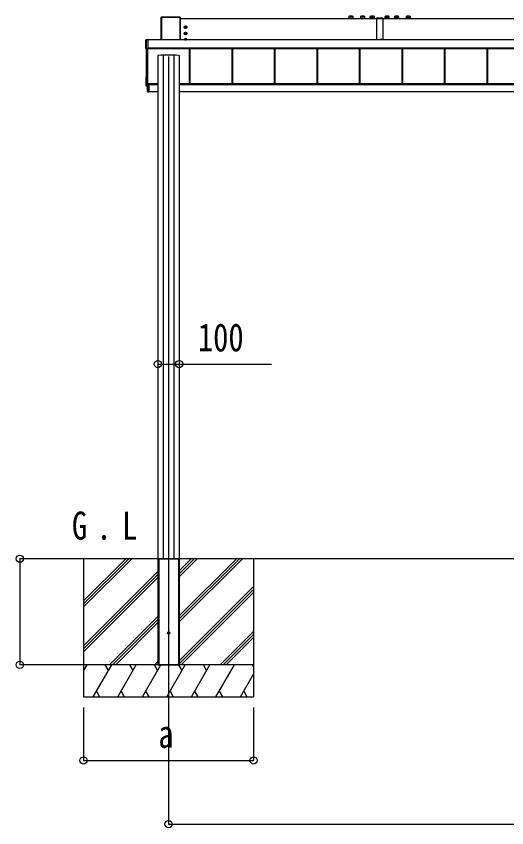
# Model space of a CAD drawing. Units: millimetres, scale not verified. Extents: x -16820 to 16820, y -11880 to 11880.
# Drawn here: x -13732 to -11424, y -9217 to -5396 of the extents above; entities that cross this region are included whole.
import ezdxf
from ezdxf.enums import TextEntityAlignment as Align

# ---------------------------------------------------------------- set-up
doc = ezdxf.new("R2010")
doc.units = ezdxf.units.MM
doc.header["$LTSCALE"] = 60
for name, color, linetype in [('0-2_USER1', 3, 'Continuous'), ('0-3_YKK_12', 2, 'Continuous'), ('0-4_YKK_A1', 4, 'Continuous'), ('0-5_YKK_D', 6, 'Continuous')]:
    doc.layers.add(name, color=color, linetype=linetype)
doc.styles.add('ＭＳ ゴシック', font='')
doc.styles.get('ＭＳ ゴシック').set_extended_font_data('MS Gothic')

msp = doc.modelspace()

# ---------------------------------------------------------------- linework, layer by layer
at = {"layer": '0-3_YKK_12'}
msp.add_line((-13014.92, -5585.03), (-13014.92, -8719.28), dxfattribs=at)
at = {"layer": '0-4_YKK_A1'}
for p, q in [((-13049.92, -5507.25), (-13049.92, -5400.49)), ((-13049.58, -5400.63), (-13049.92, -5400.49)), ((-13049.58, -5507.25), (-13049.58, -5400.63)), ((-13049.42, -5399.99), (-12960.42, -5399.99)), ((-13049.42, -5399.99), (-13049.08, -5400.13)), ((-13049.08, -5400.13), (-13049.08, -5400.62)), ((-13049.08, -5400.13), (-12960.76, -5400.13)), ((-13049.08, -5400.62), (-13049.08, -5507.25)), ((-12960.76, -5400.62), (-13049.08, -5400.62)), ((-12960.76, -5400.13), (-12960.42, -5399.99)), ((-12960.76, -5400.13), (-12960.76, -5400.62)), ((-12960.76, -5507.25), (-12960.76, -5400.62)), ((-12959.92, -5400.49), (-12960.26, -5400.63)), ((-12960.26, -5400.63), (-12960.26, -5507.25)), ((-12959.92, -5400.49), (-12959.92, -5507.25)), ((-12959.92, -5406.51), (-12022.02, -5406.51)), ((-12167.49, -5399.1), (-12167.89, -5405.66)), ((-12146.15, -5405.66), (-12146.55, -5399.1)), ((-12112.49, -5399.09), (-12112.89, -5405.65)), ((-12091.15, -5405.65), (-12091.55, -5399.09)), ((-12067.49, -5399.08), (-12067.89, -5405.64)), ((-12046.15, -5405.64), (-12046.55, -5399.08)), ((-12007.02, -5405.53), (-12037.02, -5405.53)), ((-12037.02, -5405.53), (-12037.02, -5507.25)), ((-12007.02, -5405.53), (-12007.02, -5507.25)), ((-11997.49, -5399.07), (-11997.89, -5405.63)), ((-11976.15, -5405.63), (-11976.55, -5399.07)), ((-11952.49, -5399.06), (-11952.89, -5405.62)), ((-11931.15, -5405.62), (-11931.55, -5399.06)), ((-11897.49, -5399.05), (-11897.89, -5405.61)), ((-11876.15, -5405.61), (-11876.55, -5399.05)), ((-12937.2, -5448.24), (-12937.92, -5448.24)), ((-12932.64, -5446.72), (-12931.92, -5446.72)), ((-12937.2, -5478.22), (-12937.92, -5478.22)), ((-12932.64, -5476.7), (-12931.92, -5476.7)), ((-13121.42, -5547.93), (-13121.42, -5506.87)), ((-13113.42, -5505.9), (-13120.95, -5506.37)), ((-13113.42, -5505.9), (-13113.42, -5506.38)), ((-13113.42, -5506.38), (-13113.42, -5548.35)), ((-9120.92, -5507.25), (-13113.42, -5507.25)), ((-12932.64, -5506.83), (-12931.92, -5506.83)), ((-12931.92, -5506.83), (-12931.92, -5507.25)), ((-13121.42, -5548.18), (-13121.42, -5547.93)), ((-13120.95, -5547.91), (-13113.42, -5548.35)), ((-13113.42, -5548.87), (-13120.95, -5548.43)), ((-13120.95, -5548.43), (-13120.95, -5548.68)), ((-13120.95, -5548.68), (-13115.24, -5549.03)), ((-13119.92, -5548.74), (-13119.92, -5721.62)), ((-13115.24, -5549.03), (-13115.24, -5548.99)), ((-13114.92, -5548.99), (-13114.92, -5721.62)), ((-13114.64, -5549), (-13113.42, -5549.08)), ((-13114.64, -5549), (-13113.42, -5549.08)), ((-13114.64, -5549), (-13114.64, -5549)), ((-9120.92, -5546.91), (-13113.42, -5546.91)), ((-9120.92, -5547.42), (-13113.42, -5547.42)), ((-13113.42, -5547.56), (-9120.92, -5547.56)), ((-9120.92, -5547.56), (-13113.42, -5547.56)), ((-13113.42, -5548.35), (-13113.42, -5548.87)), ((-13113.42, -5548.87), (-13113.42, -5549.08)), ((-12916.42, -5713.65), (-12916.42, -5547.56)), ((-12916.02, -5713.65), (-12916.02, -5547.56)), ((-12913.42, -5713.65), (-12913.42, -5547.56)), ((-12716.42, -5713.65), (-12716.42, -5547.56)), ((-12713.82, -5713.65), (-12713.82, -5547.56)), ((-12713.42, -5713.65), (-12713.42, -5547.56)), ((-12516.42, -5713.65), (-12516.42, -5547.56)), ((-12513.82, -5713.65), (-12513.82, -5547.56)), ((-12513.42, -5713.65), (-12513.42, -5547.56)), ((-12316.42, -5713.65), (-12316.42, -5547.56)), ((-12313.82, -5713.65), (-12313.82, -5547.56)), ((-12313.42, -5713.65), (-12313.42, -5547.56)), ((-12116.42, -5713.65), (-12116.42, -5547.56)), ((-12113.82, -5713.65), (-12113.82, -5547.56)), ((-12113.42, -5713.65), (-12113.42, -5547.56)), ((-11916.42, -5713.65), (-11916.42, -5547.56)), ((-11913.82, -5713.65), (-11913.82, -5547.56)), ((-11913.42, -5713.65), (-11913.42, -5547.56)), ((-11716.42, -5713.65), (-11716.42, -5547.56)), ((-11713.82, -5713.65), (-11713.82, -5547.56)), ((-11713.42, -5713.65), (-11713.42, -5547.56)), ((-11516.42, -5713.65), (-11516.42, -5547.56)), ((-11513.82, -5713.65), (-11513.82, -5547.56)), ((-11513.42, -5713.65), (-11513.42, -5547.56)), ((-13039.74, -5579.62), (-13039.74, -7950)), ((-12990.11, -5579.62), (-12990.11, -7950)), ((-12964.92, -5581.36), (-12964.92, -7950)), ((-13121.42, -5681.56), (-13121.42, -5722.62)), ((-13120.95, -5681.06), (-13119.92, -5681)), ((-13120.42, -5682.03), (-13119.92, -5682)), ((-13119.92, -5682.06), (-13120.42, -5682.09)), ((-13121.42, -5722.87), (-13121.42, -5722.62)), ((-13120.95, -5723.12), (-13115.24, -5723.47)), ((-13120.95, -5723.12), (-13120.95, -5723.37)), ((-13120.95, -5723.37), (-13114.42, -5723.78)), ((-13120.95, -5723.37), (-13120.95, -5723.37)), ((-13120.95, -5723.37), (-13114.42, -5723.78)), ((-13115.42, -5722.12), (-13119.42, -5722.12)), ((-13115.24, -5723.51), (-13115.24, -5723.47)), ((-13114.92, -5722.49), (-13114.92, -5721.62)), ((-13114.92, -5723.17), (-13114.92, -5723.21)), ((-13114.42, -5723.58), (-13114.64, -5723.57)), ((-13114.62, -5722.56), (-13114.42, -5722.57)), ((-13114.42, -5715.15), (-13114.42, -5713.4)), ((-13114.42, -5718.74), (-13114.42, -5715.15)), ((-13114.14, -5715.15), (-13114.42, -5715.15)), ((-13114.42, -5751.82), (-13114.42, -5718.74)), ((-13114.14, -5718.74), (-13114.42, -5718.74)), ((-13114.14, -5713.4), (-13114.14, -5715.15)), ((-13114.14, -5718.74), (-13114.14, -5751.82)), ((-13114.12, -5718.44), (-13114.12, -5715.45)), ((-13114.12, -5718.44), (-13114.12, -5718.44)), ((-13107.92, -5718.72), (-13114.12, -5718.74)), ((-13114.11, -5718.44), (-13114.11, -5718.44)), ((-13113.92, -5718.24), (-13113.92, -5715.65)), ((-13113.64, -5715.65), (-13113.92, -5715.65)), ((-13113.92, -5718.25), (-13113.92, -5718.24)), ((-13113.64, -5718.24), (-13113.92, -5718.24)), ((-13113.64, -5715.65), (-13113.64, -5718.24)), ((-13113.64, -5718.24), (-13107.92, -5718.22)), ((-13112.92, -5713.94), (-13112.92, -5713.4)), ((-13112.92, -5713.94), (-13107.92, -5713.93)), ((-13064.92, -5713.65), (-13111.92, -5713.65)), ((-13111.92, -5713.65), (-13111.92, -5713.94)), ((-13111.92, -5713.94), (-13111.92, -5713.94)), ((-13111.92, -5713.94), (-13111.16, -5713.94)), ((-13107.92, -5718.22), (-13107.92, -5713.93)), ((-13107.92, -5715.65), (-13064.92, -5715.65)), ((-13107.92, -5718.22), (-13107.92, -5718.42)), ((-13064.92, -5718.52), (-13107.92, -5718.52)), ((-9117.42, -5713.65), (-12964.92, -5713.65)), ((-12964.92, -5715.65), (-9118.92, -5715.65)), ((-9120.92, -5718.52), (-12964.92, -5718.52)), ((-13114.42, -5751.82), (-13114.14, -5751.82)), ((-13114.14, -5751.82), (-13107.92, -5752.2)), ((-13107.92, -5750), (-13065.77, -5750)), ((-13065.92, -5752.18), (-13065.79, -5750)), ((-13065.77, -5750), (-13065.29, -5750)), ((-13065.29, -5750), (-13065.42, -5752.18)), ((-13064.92, -5750), (-13065.29, -5750)), ((-12964.55, -5750), (-12964.92, -5750)), ((-12964.92, -5752.18), (-12964.42, -5752.18)), ((-12964.42, -5752.5), (-12964.92, -5752.5)), ((-12964.55, -5750), (-12964.07, -5750)), ((-12964.42, -5752.18), (-12964.55, -5750)), ((-12964.42, -5752.5), (-12964.42, -5752.18)), ((-12964.22, -5752.5), (-12964.42, -5752.5)), ((-12964.07, -5750), (-9120.92, -5750)), ((-12964.05, -5750), (-12963.92, -5752.18)), ((-13064.92, -7946), (-13064.92, -8450)), ((-12964.92, -7946), (-12964.92, -8450)), ((-4545.98, -7950), (-13653.69, -7950)), ((-13414.92, -7950), (-13414.92, -8600)), ((-13414.92, -8176.63), (-13188.29, -7950)), ((-13414.92, -8148.35), (-13216.57, -7950)), ((-13414.92, -8162.49), (-13202.49, -7950.06)), ((-13064.92, -7950), (-13064.92, -8450)), ((-13062.42, -7950), (-13062.42, -8450)), ((-13060.92, -7950), (-13060.92, -8450)), ((-12968.92, -7950), (-12968.92, -8450)), ((-12967.42, -7950), (-12967.42, -8450)), ((-12965.22, -7950), (-12964.92, -7950)), ((-12964.92, -7950), (-12964.92, -8450)), ((-12964.92, -8035), (-12879.92, -7950)), ((-12964.92, -8020.86), (-12894.06, -7950)), ((-12964.92, -8006.71), (-12908.21, -7950)), ((-12964.92, -8247.13), (-12667.83, -7950.04)), ((-12964.92, -8232.99), (-12681.97, -7950.04)), ((-12964.92, -8218.85), (-12696.11, -7950.04)), ((-12614.92, -7950), (-12614.92, -8600)), ((-13414.92, -8360.48), (-13064.92, -8010.48)), ((-13414.92, -8374.62), (-13064.92, -8024.62)), ((-13414.92, -8388.76), (-13064.92, -8038.76)), ((-12964.92, -8430.98), (-12614.92, -8080.98)), ((-12964.92, -8445.12), (-12614.92, -8095.12)), ((-12955.66, -8450), (-12614.92, -8109.26)), ((-13292.31, -8450), (-13064.92, -8222.61)), ((-13278.17, -8450), (-13064.92, -8236.75)), ((-13264.03, -8450), (-13064.92, -8250.9)), ((-12771.81, -8450), (-12614.92, -8293.11)), ((-12757.67, -8450), (-12614.92, -8307.25)), ((-12743.53, -8450), (-12614.92, -8321.39)), ((-13080.18, -8450), (-13064.92, -8434.74)), ((-12614.92, -8450), (-13414.92, -8450)), ((-13414.92, -8478.94), (-13398.21, -8450)), ((-12614.92, -8450), (-13414.92, -8450)), ((-13413.21, -8475.98), (-13414.92, -8473.02)), ((-13369.34, -8600), (-13282.74, -8450)), ((-13297.74, -8475.98), (-13312.74, -8450)), ((-13253.87, -8600), (-13167.27, -8450)), ((-13182.27, -8475.98), (-13197.27, -8450)), ((-13138.4, -8600), (-13051.8, -8450)), ((-13066.8, -8475.98), (-13081.8, -8450)), ((-13064.92, -8450), (-12964.92, -8450)), ((-13022.93, -8600), (-12936.33, -8450)), ((-12951.33, -8475.98), (-12966.33, -8450)), ((-12907.46, -8600), (-12820.86, -8450)), ((-12835.86, -8475.98), (-12850.86, -8450)), ((-12791.99, -8600), (-12705.39, -8450)), ((-12614.92, -8458.66), (-12619.92, -8450)), ((-12676.52, -8600), (-12614.92, -8493.3)), ((-13354.35, -8574.02), (-13339.35, -8600)), ((-13238.88, -8574.02), (-13223.88, -8600)), ((-13123.41, -8574.02), (-13108.41, -8600)), ((-13007.93, -8574.02), (-12992.94, -8600)), ((-12892.47, -8574.02), (-12877.47, -8600)), ((-12777, -8574.02), (-12762, -8600)), ((-12661.52, -8574.02), (-12646.53, -8600)), ((-13414.92, -8600), (-12614.92, -8600))]:
    msp.add_line(p, q, dxfattribs=at)
for points in [[(-12168.78, -5405.92), (-12168.89, -5406.09), (-12168.91, -5406.24)], [(-12168.43, -5405.77), (-12168.38, -5405.74), (-12168.02, -5405.67), (-12167.3, -5405.61), (-12166.25, -5405.55), (-12164.9, -5405.49), (-12163.31, -5405.45), (-12161.5, -5405.41), (-12159.56, -5405.39), (-12157.53, -5405.38), (-12155.49, -5405.38), (-12153.5, -5405.4), (-12151.62, -5405.43), (-12149.91, -5405.47), (-12148.43, -5405.51), (-12147.23, -5405.57), (-12146.34, -5405.64), (-12145.8, -5405.71), (-12145.63, -5405.75)], [(-12113.78, -5405.91), (-12113.89, -5406.08), (-12113.91, -5406.24)], [(-12113.43, -5405.76), (-12113.38, -5405.74), (-12113.02, -5405.66), (-12112.3, -5405.6), (-12111.25, -5405.54), (-12109.9, -5405.48), (-12108.31, -5405.44), (-12106.5, -5405.4), (-12104.56, -5405.38), (-12102.53, -5405.37), (-12100.49, -5405.37), (-12098.5, -5405.39), (-12096.62, -5405.42), (-12094.91, -5405.46), (-12093.43, -5405.51), (-12092.23, -5405.56), (-12091.34, -5405.63), (-12090.8, -5405.7), (-12090.63, -5405.74)], [(-12068.78, -5405.91), (-12068.89, -5406.07), (-12068.91, -5406.23)], [(-12068.43, -5405.76), (-12068.38, -5405.73), (-12068.02, -5405.66), (-12067.3, -5405.59), (-12066.25, -5405.53), (-12064.9, -5405.47), (-12063.31, -5405.43), (-12061.5, -5405.4), (-12059.56, -5405.37), (-12057.53, -5405.36), (-12055.49, -5405.37), (-12053.5, -5405.38), (-12051.62, -5405.41), (-12049.91, -5405.45), (-12048.43, -5405.5), (-12047.23, -5405.56), (-12046.34, -5405.62), (-12045.8, -5405.69), (-12045.63, -5405.74)], [(-12022.02, -5406.51), (-6222.02, -5406.51), (-5269.92, -5406.51)], [(-11998.63, -5405.79), (-11998.69, -5405.81), (-11998.81, -5405.93)], [(-11998.4, -5405.72), (-11998.24, -5405.68), (-11997.7, -5405.61), (-11996.81, -5405.55), (-11995.61, -5405.49), (-11994.13, -5405.44), (-11992.43, -5405.4), (-11990.55, -5405.37), (-11988.55, -5405.35), (-11986.51, -5405.35), (-11984.48, -5405.36), (-11982.54, -5405.38), (-11980.74, -5405.42), (-11979.14, -5405.46), (-11977.79, -5405.51), (-11976.74, -5405.57), (-11976.02, -5405.64), (-11975.66, -5405.71), (-11975.65, -5405.72)], [(-11953.63, -5405.78), (-11953.69, -5405.81), (-11953.81, -5405.92)], [(-11953.4, -5405.72), (-11953.24, -5405.67), (-11952.7, -5405.6), (-11951.81, -5405.54), (-11950.61, -5405.48), (-11949.13, -5405.43), (-11947.43, -5405.39), (-11945.55, -5405.36), (-11943.55, -5405.35), (-11941.51, -5405.34), (-11939.48, -5405.35), (-11937.54, -5405.37), (-11935.74, -5405.41), (-11934.14, -5405.45), (-11932.79, -5405.51), (-11931.74, -5405.57), (-11931.02, -5405.63), (-11930.66, -5405.7), (-11930.65, -5405.71)], [(-11898.63, -5405.77), (-11898.69, -5405.8), (-11898.81, -5405.91)], [(-11898.4, -5405.71), (-11898.24, -5405.66), (-11897.7, -5405.59), (-11896.81, -5405.53), (-11895.61, -5405.47), (-11894.13, -5405.42), (-11892.43, -5405.38), (-11890.55, -5405.35), (-11888.55, -5405.34), (-11886.51, -5405.33), (-11884.48, -5405.34), (-11882.54, -5405.36), (-11880.74, -5405.4), (-11879.14, -5405.44), (-11877.79, -5405.5), (-11876.74, -5405.56), (-11876.02, -5405.62), (-11875.66, -5405.69), (-11875.65, -5405.7)], [(-12937.92, -5448.24), (-12937.92, -5446.72), (-12937.2, -5446.72)], [(-12935.68, -5445.2), (-12935.68, -5444.48), (-12934.16, -5444.48), (-12934.16, -5445.2)], [(-12934.16, -5449.76), (-12934.16, -5450.48), (-12935.68, -5450.48), (-12935.68, -5449.76)], [(-12931.92, -5446.72), (-12931.92, -5448.24), (-12932.64, -5448.24)], [(-12939.92, -5507.25), (-12939.92, -5504.7), (-12934.92, -5501.81)], [(-12937.92, -5478.22), (-12937.92, -5476.7), (-12937.2, -5476.7)], [(-12935.68, -5475.18), (-12935.68, -5474.46), (-12934.16, -5474.46), (-12934.16, -5475.18)], [(-12934.16, -5479.74), (-12934.16, -5480.46), (-12935.68, -5480.46), (-12935.68, -5479.74)], [(-12934.92, -5501.81), (-12929.92, -5504.7), (-12929.92, -5507.25)], [(-12931.92, -5476.7), (-12931.92, -5478.22), (-12932.64, -5478.22)], [(-13113.42, -5506.38), (-13120.95, -5506.85), (-13120.95, -5547.91)], [(-12937.92, -5507.25), (-12937.92, -5506.83), (-12937.2, -5506.83)], [(-12935.68, -5505.31), (-12935.68, -5504.59), (-12934.16, -5504.59), (-12934.16, -5505.31)], [(-13115.24, -5548.99), (-13115.18, -5548.98), (-13115.13, -5548.97)], [(-13064.92, -5581.36), (-13064.92, -7950), (-13064.62, -7950), (-12965.22, -7950)], [(-13120.42, -5682.03), (-13120.42, -5722.15), (-13114.92, -5722.49), (-13114.92, -5723.17)], [(-13114.62, -5713.4), (-13104.92, -5713.4), (-13104.92, -5713.65)], [(-13114.62, -5722.56), (-13114.62, -5723.26), (-13114.42, -5723.27)], [(-13114.11, -5718.44), (-13114.12, -5718.44), (-13114.12, -5718.44)], [(-13114.1, -5718.44), (-13107.92, -5718.42), (-13107.92, -5718.72), (-13107.92, -5752.2)], [(-13107.92, -5752.2), (-13107.92, -5752.5), (-13114.14, -5752.12)], [(-13064.92, -5752.5), (-13065.42, -5752.5), (-13065.62, -5752.5)], [(-13065.42, -5752.5), (-13065.42, -5752.18), (-13064.92, -5752.18)]]:
    msp.add_lwpolyline(points, dxfattribs=at)
for points in [[(-12934.92, -5441.71), (-12929.92, -5444.6), (-12929.92, -5450.37), (-12934.92, -5453.26), (-12939.92, -5450.37), (-12939.92, -5444.6)], [(-12934.92, -5471.69), (-12929.92, -5474.58), (-12929.92, -5480.35), (-12934.92, -5483.24), (-12939.92, -5480.35), (-12939.92, -5474.58)]]:
    msp.add_lwpolyline(points, close=True, dxfattribs=at)
for centre, radius in [((-12934.92, -5447.48), 6.25), ((-12934.92, -5447.48), 5), ((-12934.92, -5477.46), 6.25), ((-12934.92, -5477.46), 5), ((-13014.92, -8300), 5)]:
    msp.add_circle(centre, radius, dxfattribs=at)
for centre, radius, start, end in [((-13049.08, -5400.63), 0.5, 90.15046, 179.81463), ((-13049.2, -5404.73), 4.12, 88.40447, 95.35624), ((-12960.76, -5400.63), 0.5, 0.18537, 89.84954), ((-12960.64, -5404.73), 4.12, 84.64376, 91.59553), ((-12157.01, -5516.29), 117.66, 84.90158, 95.11399), ((-12156.98, -5631.33), 225.52, 87.35048, 92.66936), ((-12164.29, -5399.38), 3.19, 87.13132, 174.52543), ((-12157.13, -5522.98), 126.97, 86.70011, 93.04891), ((-12149.69, -5399.37), 3.15, 1.62446, 87.11785), ((-12145.55, -5406.2), 0.411, 20.47829, 64.60156), ((-12102.01, -5516.28), 117.66, 84.90158, 95.11399), ((-12101.98, -5631.32), 225.52, 87.35048, 92.66936), ((-12109.29, -5399.37), 3.19, 87.13132, 174.52543), ((-12102.13, -5522.97), 126.97, 86.70011, 93.04891), ((-12094.69, -5399.36), 3.15, 1.62446, 87.11785), ((-12090.55, -5406.19), 0.411, 20.47829, 64.60156), ((-12057.01, -5516.27), 117.66, 84.90158, 95.11399), ((-12056.98, -5631.31), 225.52, 87.35048, 92.66936), ((-12064.29, -5399.37), 3.19, 87.13132, 174.52543), ((-12057.13, -5522.96), 126.97, 86.70011, 93.04891), ((-12049.69, -5399.35), 3.15, 1.62446, 87.11785), ((-12045.55, -5406.18), 0.411, 20.47829, 64.60156), ((-11994.33, -5399.35), 3.17, 88.97586, 178.25115), ((-11987, -5516.27), 117.67, 84.90628, 95.11784), ((-11986.98, -5631.3), 225.52, 87.35048, 92.66936), ((-11987.03, -5524.64), 128.66, 86.8506, 93.10193), ((-11979.68, -5399.31), 3.12, 4.87454, 87.70975), ((-11975.58, -5406.18), 0.432, 23.70801, 71.33999), ((-11949.33, -5399.34), 3.17, 88.97586, 178.25115), ((-11942, -5516.26), 117.67, 84.90628, 95.11784), ((-11941.98, -5631.29), 225.52, 87.35048, 92.66936), ((-11942.03, -5524.63), 128.66, 86.8506, 93.10193), ((-11934.68, -5399.3), 3.12, 4.87454, 87.70975), ((-11930.58, -5406.17), 0.432, 23.70801, 71.33999), ((-11894.33, -5399.33), 3.17, 88.97586, 178.25115), ((-11887, -5516.25), 117.67, 84.90628, 95.11784), ((-11886.98, -5631.28), 225.52, 87.35048, 92.66936), ((-11887.03, -5524.62), 128.66, 86.8506, 93.10193), ((-11879.68, -5399.29), 3.12, 4.87454, 87.70975), ((-11875.58, -5406.16), 0.432, 23.70801, 71.33999), ((-12934.92, -5447.48), 5.58, 153.74848, 206.25152), ((-12934.92, -5447.48), 5.58, 93.74848, 146.25152), ((-12934.92, -5447.48), 5.58, 213.74848, 266.25152), ((-12937.2, -5445.2), 1.52, 270, 0), ((-12937.2, -5449.76), 1.52, 0, 90), ((-12934.92, -5447.48), 5.58, 33.74848, 86.25152), ((-12934.92, -5447.48), 5.58, 273.74848, 326.25152), ((-12932.64, -5445.2), 1.52, 180, 270), ((-12932.64, -5449.76), 1.52, 90, 180), ((-12934.92, -5447.48), 5.58, 333.74848, 26.25152), ((-12934.92, -5507.59), 6.25, 3.13115, 176.86885), ((-12934.92, -5477.46), 5.58, 153.74848, 206.25152), ((-12934.92, -5477.46), 5.58, 93.74848, 146.25152), ((-12934.92, -5477.46), 5.58, 213.74848, 266.25152), ((-12934.92, -5507.59), 5.58, 93.74848, 146.25152), ((-12937.2, -5475.18), 1.52, 270, 0), ((-12937.2, -5479.74), 1.52, 0, 90), ((-12934.92, -5477.46), 5.58, 33.74848, 86.25152), ((-12934.92, -5477.46), 5.58, 273.74848, 326.25152), ((-12934.92, -5507.59), 5.58, 33.74848, 86.25152), ((-12932.64, -5475.18), 1.52, 180, 270), ((-12932.64, -5479.74), 1.52, 90, 180), ((-12934.92, -5477.46), 5.58, 333.74848, 26.25152), ((-13120.92, -5506.87), 0.5, 93.6197, 180), ((-13121.06, -5510.16), 3.31, 88.04871, 96.2006), ((-13118.97, -5506.61), 1.99, 173.18988, 187.0582), ((-12934.92, -5507.59), 5.58, 153.74848, 176.48929), ((-12934.92, -5507.59), 5, 3.91504, 176.08496), ((-12937.2, -5505.31), 1.52, 270, 0), ((-12932.64, -5505.31), 1.52, 180, 270), ((-12934.92, -5507.59), 5.58, 3.51071, 26.25152), ((-12015.02, -5507.03), 3, 355.77913, 184.22087), ((-13121.06, -5551.21), 3.31, 88.04871, 96.2006), ((-13120.92, -5547.93), 0.5, 180.01604, 266.51881), ((-13120.92, -5548.18), 0.5, 180.01604, 266.51881), ((-13118.71, -5548.17), 2.26, 173.44064, 186.55936), ((-13115.22, -5548.73), 0.3, 266.50034, 302.29446), ((-13115.13, -5550.14), 1.16, 87.84744, 92.19331), ((-13120.92, -5681.56), 0.5, 93.48119, 179.98396), ((-13120.92, -5722.62), 0.5, 180.01604, 266.51881), ((-13120.92, -5722.87), 0.5, 180, 266.3803), ((-13120.92, -5722.87), 0.5, 180.01604, 266.51881), ((-13119.42, -5721.62), 0.5, 180.01746, 270.01745), ((-13115.42, -5721.62), 0.5, 269.98255, 359.98254), ((-13115.22, -5723.17), 0.3, 266.48405, 359.9811), ((-13115.22, -5723.21), 0.3, 266.48405, 359.9811), ((-13114.62, -5713.1), 0.3, 180.01746, 270.01745), ((-13074.89, -5725.76), 39.81, 176.3927, 176.83925), ((-13114.12, -5715.15), 0.3, 180.01746, 270.01745), ((-13114.12, -5718.74), 0.3, 90.12237, 180), ((-13112.8, -5715.22), 1.35, 177.08798, 189.90325), ((-13112.92, -5718.66), 1.22, 169.53624, 183.72385), ((-13112.91, -5718.61), 1.21, 171.62247, 185.82998), ((-13112.87, -5718.66), 1.25, 169.72631, 183.54265), ((-13114.1, -5718.74), 0.3, 90.22184, 92.22662), ((-13114.1, -5718.58), 0.141, 90.0241, 94.22537), ((-13113.71, -5720.23), 1.98, 88.04873, 96.20074), ((-13114.12, -5751.82), 0.3, 180, 266.5), ((-13112.91, -5751.97), 1.24, 173.06854, 186.93146), ((-13065.62, -5752.2), 0.3, 176.5, 270), ((-12964.22, -5752.2), 0.3, 270, 3.5)]:
    msp.add_arc(centre, radius, start, end, dxfattribs=at)
for centre, major_axis, ratio, start_param, end_param in [((-13049.42, -5400.49), (0.382, -0.325), 0.996231, 2.2770247, 3.8440941), ((-12960.42, -5400.49), (0.382, 0.325), 0.996231, 5.5806839, 7.1477533), ((-13114.64, -5549.02), (0.6, -0.037), 0.034769, 2.4574856, 3.1437205), ((-13114.64, -5549.02), (0.6, -0.037), 0.034769, 1.5729242, 2.4574856), ((-13014.92, -5581.36), (-50, 0), 0.04, 3.1415927, 6.2831853), ((-13114.64, -5723.55), (0.6, -0.037), 0.034769, 3.1437205, 4.7145169), ((-13114.62, -5722.55), (0.3, -0.018), 0.034769, 3.1437205, 4.7145169), ((-13114.62, -5723.25), (0.3, -0.037), 0.034385, 3.1458013, 4.7165976), ((-13114.14, -5715.65), (0.301, 0.4), 0.997782, 5.3593221, 6.9301184), ((-13114.14, -5718.24), (0.301, 0.4), 0.997782, 3.7885257, 3.8252324), ((-13114.12, -5715.65), (0.108, 0.169), 0.994155, 5.2849907, 6.855787), ((-13114.12, -5718.24), (-0.145, 0.15), 0.921201, 2.3686772, 3.9027669), ((-13114.12, -5718.24), (0.482, -0.007), 0.414889, 4.7553012, 6.2893908), ((-13113.62, -5718.24), (0.001, 0.2), 0.09157, 1.5714198, 1.6062613), ((-13065.42, -5752.2), (0.5, -0.018), 0.036539, 1.5736281, 3.1406975), ((-12964.42, -5752.2), (0.5, 0.018), 0.036539, 0.0008951, 1.5679645)]:
    msp.add_ellipse(centre, major_axis=major_axis, ratio=ratio, start_param=start_param, end_param=end_param, dxfattribs=at)
at = {"layer": '0-5_YKK_D'}
for p, q in [((-12965.18, -7032.68), (-12965.18, -7032.66)), ((-13415.92, -7950), (-13715.92, -7950)), ((-13714.92, -7950), (-13714.92, -8450)), ((-13415.92, -8450), (-13715.92, -8450)), ((-13415.17, -8650), (-13415.17, -8901)), ((-13014.93, -8651), (-13014.93, -9201)), ((-12615.17, -8650), (-12615.17, -8901)), ((-13415.17, -8900), (-12615.17, -8900)), ((-13014.93, -9200), (-5214.93, -9200))]:
    msp.add_line(p, q, dxfattribs=at)
msp.add_lwpolyline([(-13065.18, -7033.68), (-12965.18, -7033.66), (-12530.78, -7033.59)], dxfattribs=at)
for centre in [(-13065.18, -7033.68), (-12965.18, -7033.66), (-13714.92, -7950), (-13714.92, -8450), (-13415.17, -8900), (-12615.17, -8900), (-13014.93, -9200)]:
    msp.add_circle(centre, 17, dxfattribs=at)

# ---------------------------------------------------------------- texts
at = {"layer": '0-2_USER1', "style": 'ＭＳ ゴシック', "width": 0.8}
for s, p in [('G', (-13470, -7900)), ('L', (-13233.58, -7900)), ('.', (-13354.8, -7900))]:
    msp.add_text(s, height=132, dxfattribs=at).set_placement(p, align=Align.BOTTOM_LEFT)
at = {"layer": '0-5_YKK_D', "style": 'ＭＳ ゴシック', "width": 0.8}
msp.add_text('100', height=132, rotation=0.01, dxfattribs=at).set_placement((-12877.19, -7013.65), align=Align.BOTTOM_LEFT)
msp.add_text('a', height=132, dxfattribs=at).set_placement((-13063.17, -8880), align=Align.BOTTOM_LEFT)

doc.saveas('drawing.dxf')
